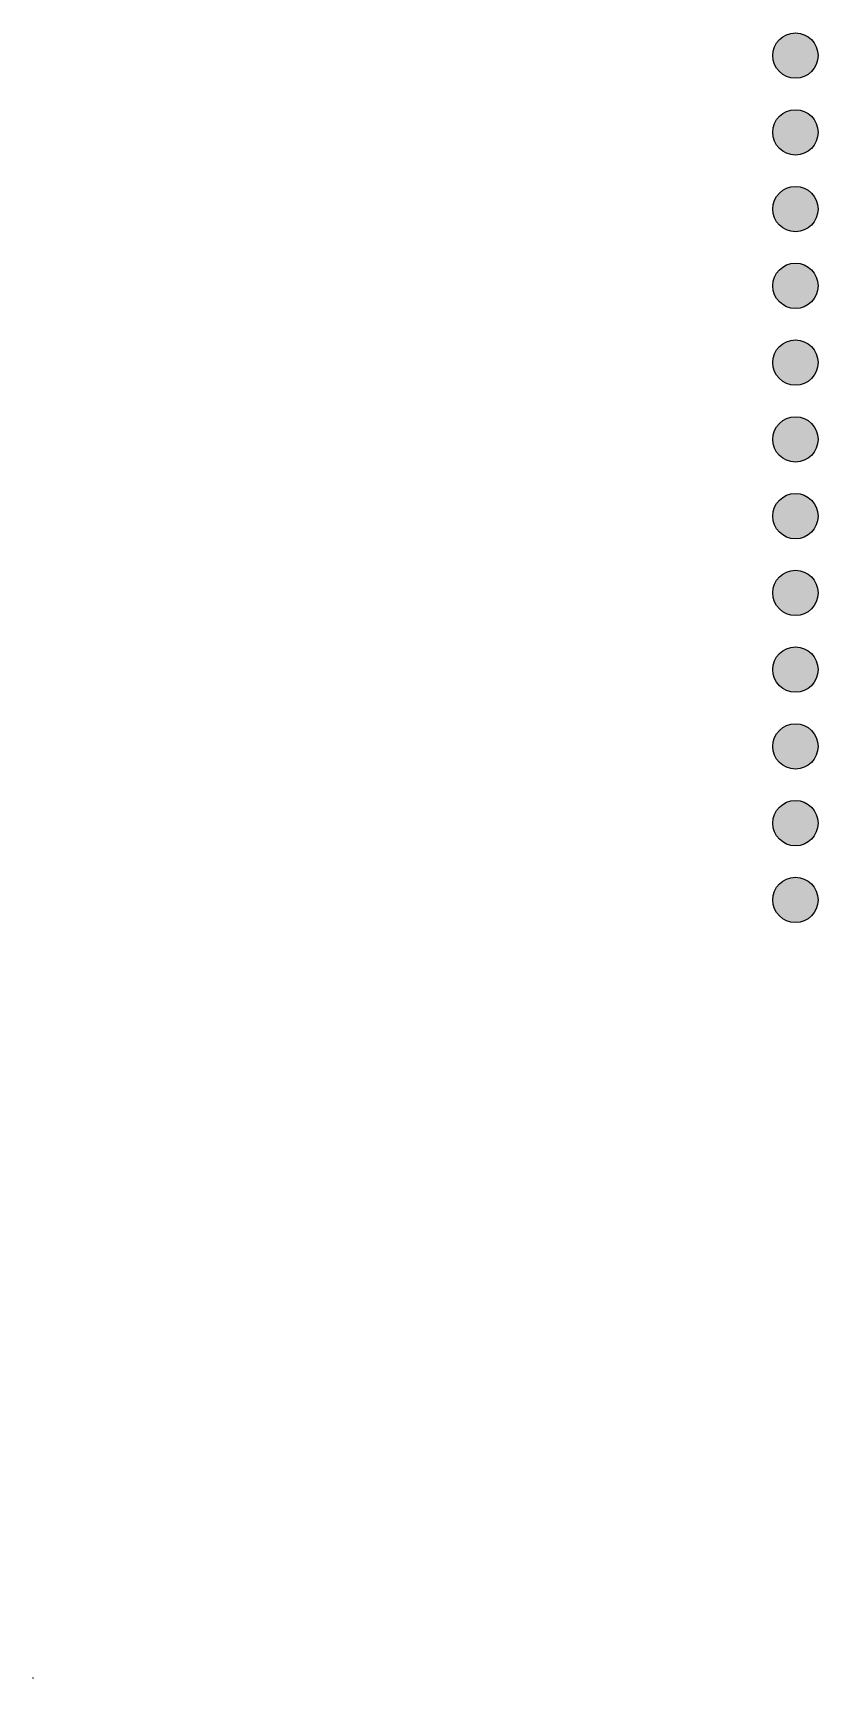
# Model space of a CAD drawing. Extents: x -57500 to 57500, y -57500 to 57500.
# Drawn here: x -57500 to -31505, y -57500 to -3060 of the extents above; entities that cross this region are included whole.
import ezdxf

# ---------------------------------------------------------------- set-up
doc = ezdxf.new("R2010")
doc.units = 0
doc.header["$MEASUREMENT"] = 0
doc.layers.get('0').update_dxf_attribs({"color": 160, "true_color": 0x003fff})
doc.layers.add('Metal1', color=160, linetype='Continuous', true_color=0x003fff)

msp = doc.modelspace()

# ---------------------------------------------------------------- hatches: boundary and pattern name
h = msp.add_hatch(color=5)
edge = h.paths.add_edge_path(flags=0)
edge.add_arc((-32255, -3810), 750, 0, 360)
h = msp.add_hatch(color=5)
edge = h.paths.add_edge_path(flags=0)
edge.add_arc((-32255, -6350), 750, 0, 360)
h = msp.add_hatch(color=5)
edge = h.paths.add_edge_path(flags=0)
edge.add_arc((-32255, -8890), 750, 0, 360)
h = msp.add_hatch(color=5)
edge = h.paths.add_edge_path(flags=0)
edge.add_arc((-32255, -11430), 750, 0, 360)
h = msp.add_hatch(color=5)
edge = h.paths.add_edge_path(flags=0)
edge.add_arc((-32255, -13970), 750, 0, 360)
h = msp.add_hatch(color=5)
edge = h.paths.add_edge_path(flags=0)
edge.add_arc((-32255, -16510), 750, 0, 360)
h = msp.add_hatch(color=5)
edge = h.paths.add_edge_path(flags=0)
edge.add_arc((-32255, -19050), 750, 0, 360)
h = msp.add_hatch(color=5)
edge = h.paths.add_edge_path(flags=0)
edge.add_arc((-32255, -21590), 750, 0, 360)
h = msp.add_hatch(color=5)
edge = h.paths.add_edge_path(flags=0)
edge.add_arc((-32255, -24130), 750, 0, 360)
h = msp.add_hatch(color=5)
edge = h.paths.add_edge_path(flags=0)
edge.add_arc((-32255, -26670), 750, 0, 360)
h = msp.add_hatch(color=5)
edge = h.paths.add_edge_path(flags=0)
edge.add_arc((-32255, -29210), 750, 0, 360)
h = msp.add_hatch(color=5)
edge = h.paths.add_edge_path(flags=0)
edge.add_arc((-32255, -31750), 750, 0, 360)
msp.add_hatch(color=0).paths.add_polyline_path([(-57500, -57500), (-57490.05, -57500), (-57490.05, -57490), (-57500, -57490)], flags=0)

# ---------------------------------------------------------------- linework, layer by layer
at = {"layer": 'Metal1'}
msp.add_lwpolyline([(-57500, -57500), (-57490.05, -57500), (-57490.05, -57490), (-57500, -57490)], close=True, dxfattribs=at)
for centre in [(-32255, -3810), (-32255, -6350), (-32255, -8890), (-32255, -11430), (-32255, -13970), (-32255, -16510), (-32255, -19050), (-32255, -21590), (-32255, -24130), (-32255, -26670), (-32255, -29210), (-32255, -31750)]:
    msp.add_circle(centre, 750, dxfattribs=at)

doc.saveas('drawing.dxf')
